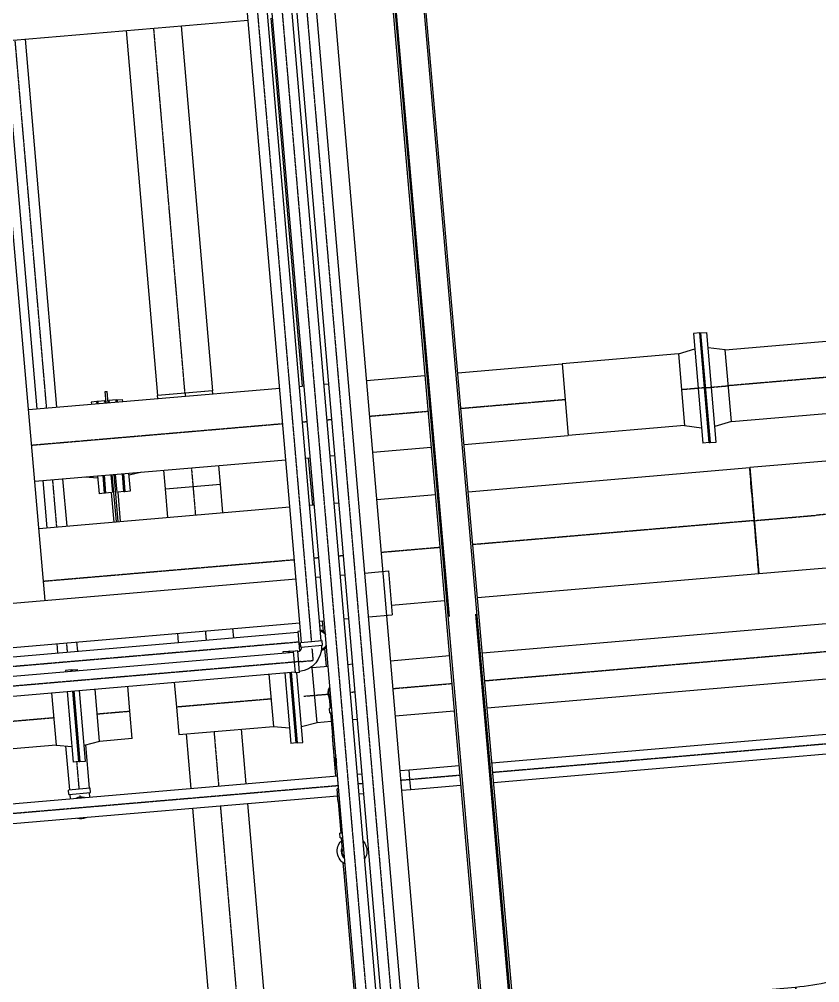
# Model space of a CAD drawing. Header units: millimetres. Extents: x 238021 to 250605, y -32596 to -9848.
# Drawn here: x 245051 to 247489, y -17787 to -14854 of the extents above; entities that cross this region are included whole.
import ezdxf

# ---------------------------------------------------------------- set-up
doc = ezdxf.new("R2010")
doc.units = ezdxf.units.MM
doc.header["$MEASUREMENT"] = 0
doc.linetypes.add('CENTER2', pattern=[1.125, 0.75, -0.125, 0.125, -0.125])
for name, color, linetype in [('Plan-150-DS-B4-404', 1, 'Continuous'), ('Plan-150-SL-B4-094', 14, 'Continuous'), ('Plan-150-SL-B4-216', 85, 'Continuous'), ('Plan-300-CEN-D3-231', 70, 'Continuous'), ('Plan-300-FA-D4-030', 50, 'Continuous'), ('Plan-300-FA-D4-234', 50, 'Continuous'), ('Plan-50-IW-B4-023', 3, 'Continuous'), ('Plan-50-PES-D1-029', 4, 'Continuous'), ('Plan-50-PES-D1-229', 4, 'Continuous'), ('Plan-50-PES-D1-243', 4, 'Continuous'), ('Plan-A-FLOR', 192, 'Continuous'), ('Plan-CENTER', 1, 'CENTER2'), ('Plan-RE', 5, 'Continuous'), ('Plan-S-BEAM', 12, 'Continuous'), ('Plan-S-BRACING', 12, 'Continuous')]:
    doc.layers.add(name, color=color, linetype=linetype)

# ---------------------------------------------------------------- blocks, each defined once
blk = doc.blocks.new('*U52')
at = {"layer": 'Plan-150-DS-B4-404', "color": 0, "linetype": 'ByBlock', "lineweight": -2}
for p, q in [((245377.2, -14888.8), (245472.3, -15999.5)), ((245544.9, -14874.4), (245640, -15985.2)), ((245556.2, -15992.3), (245472.3, -15999.5)), ((245640, -15985.2), (245556.2, -15992.3))]:
    blk.add_line(p, q, dxfattribs=at)
at = {"layer": 'Plan-CENTER'}
blk.add_line((245556.2, -15992.3), (245461.1, -14881.6), dxfattribs=at)
blk = doc.blocks.new('*U57')
at = {"layer": 'Plan-50-PES-D1-243', "color": 0, "linetype": 'ByBlock', "lineweight": -2}
for p, q in [((245910.8, -16751.9), (245653.5, -13745.9)), ((245970.9, -16746.8), (245713.6, -13740.8))]:
    blk.add_line(p, q, dxfattribs=at)
at = {"layer": 'Plan-CENTER'}
blk.add_line((245683.5, -13743.4), (245940.9, -16749.4), dxfattribs=at)
blk = doc.blocks.new('*U58')
at = {"layer": 'Plan-50-PES-D1-229', "color": 0, "linetype": 'ByBlock', "lineweight": -2}
for p, q in [((246572.2, -23597.4), (245728.2, -13739.5)), ((246632.3, -23592.2), (245788.3, -13734.4))]:
    blk.add_line(p, q, dxfattribs=at)
at = {"layer": 'Plan-CENTER'}
blk.add_line((245758.2, -13737), (246602.3, -23594.8), dxfattribs=at)
blk = doc.blocks.new('*U59')
at = {"layer": 'Plan-50-PES-D1-029', "color": 0, "linetype": 'ByBlock', "lineweight": -2}
for p, q in [((247233.6, -30442.8), (245802.9, -13733.1)), ((247293.7, -30437.6), (245863, -13728))]:
    blk.add_line(p, q, dxfattribs=at)
at = {"layer": 'Plan-CENTER'}
blk.add_line((245833, -13730.6), (247263.6, -30440.2), dxfattribs=at)
blk = doc.blocks.new('*U71')
at = {"layer": 'Plan-50-IW-B4-023', "color": 0, "linetype": 'ByBlock', "lineweight": -2}
for p, q in [((245913.9, -15971.1), (245818, -14851)), ((245944.9, -16333), (245932.6, -16189.3)), ((245977.8, -16718.1), (245975.1, -16685.5)), ((245987, -16824.6), (245982.2, -16769.5)), ((246015.5, -17158), (246004.9, -17034.6)), ((246022.3, -17236.8), (246020.7, -17218.1))]:
    blk.add_line(p, q, dxfattribs=at)
blk = doc.blocks.new('*U117')
at = {"layer": 'Plan-S-BEAM', "color": 0, "linetype": 'ByBlock', "lineweight": -2}
blk.add_line((247445, -31545.3), (245920.9, -13758.2), dxfattribs=at)
blk = doc.blocks.new('*U130')
at = {"layer": 'Plan-S-BRACING', "color": 0, "linetype": 'ByBlock', "lineweight": -2}
for p, q in [((246700.8, -19521.2), (246204.9, -13850.4)), ((246361.3, -16672), (246153.5, -14295.3)), ((246694.9, -19521.7), (246237.2, -14288.1))]:
    blk.add_line(p, q, dxfattribs=at)
blk = doc.blocks.new('*U131')
at = {"layer": 'Plan-S-BRACING', "color": 0, "linetype": 'ByBlock', "lineweight": -2}
for p, q in [((246100.9, -13814.3), (246558.6, -19048)), ((246106.9, -13813.8), (246564.6, -19047.4)), ((246440.6, -16665), (246648.3, -19040.1))]:
    blk.add_line(p, q, dxfattribs=at)
blk = doc.blocks.new('*U147')
at = {"layer": 'Plan-CENTER'}
for p, q in [((245027.5, -14784.2), (244990.5, -14351.6)), ((245134.9, -16037.8), (245039, -14917.8)), ((245165.8, -16399.7), (245153.5, -16256)), ((245198.4, -16780.4), (245196, -16752.3)), ((245234.2, -17197.8), (245227.1, -17114.6))]:
    blk.add_line(p, q, dxfattribs=at)
at = {"layer": 'Plan-RE', "color": 0, "linetype": 'ByBlock', "lineweight": -2}
for p, q in [((244960.4, -14354.1), (244997.5, -14786.8)), ((245020.5, -14349), (245057.6, -14781.7)), ((245008.9, -14920.3), (245104.8, -16040.3)), ((245069, -14915.2), (245164.9, -16035.2)), ((245123.5, -16258.6), (245135.8, -16402.2)), ((245183.6, -16253.5), (245195.9, -16397.1)), ((245166, -16754.9), (245168.4, -16783)), ((245226.1, -16749.7), (245228.5, -16777.8)), ((245192.6, -17066.2), (245204.1, -17200.4)), ((245253, -17063.5), (245264.2, -17195.2))]:
    blk.add_line(p, q, dxfattribs=at)
blk = doc.blocks.new('*U158')
at = {"layer": 'Plan-S-BEAM', "color": 0, "linetype": 'ByBlock', "lineweight": -2}
blk.add_line((244883.2, -14931.1), (245748.6, -14856.9), dxfattribs=at)
blk = doc.blocks.new('*U162')
at = {"layer": 'Plan-A-FLOR', "color": 0, "linetype": 'ByBlock', "lineweight": -2}
for p, q in [((244982.5, -14932), (244884.1, -14940.6)), ((245130.5, -16623.4), (244982.5, -14932)), ((244071.8, -15996.2), (244083.3, -16127.8)), ((244102.4, -16346), (244134.2, -16708.8))]:
    blk.add_line(p, q, dxfattribs=at)
blk = doc.blocks.new('*U187')
at = {"layer": 'Plan-300-FA-D4-030', "color": 0, "linetype": 'ByBlock', "lineweight": -2}
for p, q in [((247123.3, -15809.3), (247104.4, -15811)), ((247104.4, -15811), (247133, -16144.7)), ((247151.9, -16143.1), (247123.3, -15809.3)), ((247058.5, -15873), (247108.4, -15857.8)), ((247058.5, -15873), (247077.2, -16091.3)), ((247077.2, -16091.3), (247129, -16097.9)), ((247151.9, -16143.1), (247133, -16144.7))]:
    blk.add_line(p, q, dxfattribs=at)
at = {"layer": 'Plan-CENTER'}
blk.add_line((247137.6, -15976.2), (247067.9, -15982.2), dxfattribs=at)
blk = doc.blocks.new('*U188')
at = {"layer": 'Plan-300-FA-D4-030', "color": 0, "linetype": 'ByBlock', "lineweight": -2}
for p, q in [((247123.3, -15809.3), (247126.3, -15809.1)), ((247123.3, -15809.3), (247151.9, -16143.1)), ((247154.9, -16142.9), (247126.3, -15809.1)), ((247151.9, -16143.1), (247154.9, -16142.9))]:
    blk.add_line(p, q, dxfattribs=at)
blk = doc.blocks.new('*U189')
at = {"layer": 'Plan-300-FA-D4-030', "color": 0, "linetype": 'ByBlock', "lineweight": -2}
for p, q in [((247126.3, -15809.1), (247145.3, -15807.5)), ((247173.8, -16141.2), (247145.3, -15807.5)), ((247126.3, -15809.1), (247154.9, -16142.9)), ((247201, -15860.8), (247149.3, -15854.3)), ((247219.7, -16079.1), (247201, -15860.8)), ((247219.7, -16079.1), (247169.8, -16094.4)), ((247154.9, -16142.9), (247173.8, -16141.2))]:
    blk.add_line(p, q, dxfattribs=at)
at = {"layer": 'Plan-CENTER'}
blk.add_line((247140.6, -15976), (247210.4, -15970), dxfattribs=at)
blk = doc.blocks.new('*U190')
at = {"layer": 'Plan-150-DS-B4-404', "color": 0, "linetype": 'ByBlock', "lineweight": -2}
for p, q in [((245313.1, -15987.8), (245319.1, -15987.3)), ((245316.1, -16022.2), (245313.1, -15987.8)), ((245322.1, -16021.7), (245319.1, -15987.3)), ((245346.4, -16013), (245324.5, -16014.9)), ((245347, -16019.6), (245346.4, -16013)), ((245312.5, -16015.9), (245290.6, -16017.8)), ((245290.6, -16017.8), (245291.2, -16024.4)), ((245313.1, -16022.5), (245312.5, -16015.9)), ((245324.5, -16014.9), (245325.1, -16021.5)), ((245309.9, -16242.6), (245314.5, -16296.8)), ((245336.4, -16294.7), (245331.8, -16240.8)), ((245347.1, -16384.1), (245334.8, -16240.5)), ((245353.1, -16383.6), (245340.8, -16240)), ((245343.7, -16239.7), (245348.4, -16293.7)), ((245370.3, -16292), (245365.7, -16237.9)), ((245332.4, -16295.3), (245314.5, -16296.8)), ((245340.1, -16384.7), (245332.4, -16295.3)), ((245370.3, -16292), (245352.4, -16293.6)), ((245360, -16383), (245352.4, -16293.6))]:
    blk.add_line(p, q, dxfattribs=at)
blk = doc.blocks.new('*U191')
at = {"layer": 'Plan-150-DS-B4-404', "color": 0, "linetype": 'ByBlock', "lineweight": -2}
for p, q in [((245640, -15985.2), (245472.3, -15999.5)), ((245473.1, -16008.8), (245472.3, -15999.5)), ((245640.8, -15994.4), (245640, -15985.2)), ((245664.3, -16269.6), (245659.5, -16212.7)), ((245496.7, -16284), (245491.8, -16227.1)), ((245496.7, -16284), (245664.3, -16269.6))]:
    blk.add_line(p, q, dxfattribs=at)
at = {"layer": 'Plan-CENTER'}
for p, q in [((245556.2, -15992.3), (245557, -16001.6)), ((245575.6, -16219.9), (245580.5, -16276.8))]:
    blk.add_line(p, q, dxfattribs=at)
blk = doc.blocks.new('*U192')
at = {"layer": 'Plan-150-DS-B4-404', "color": 0, "linetype": 'ByBlock', "lineweight": -2}
for p, q in [((245287.6, -16018.1), (245270.7, -16019.5)), ((245270.7, -16019.5), (245271.3, -16026.1)), ((245288.2, -16024.6), (245287.6, -16018.1)), ((245251.2, -16247.7), (245290.5, -16250.7)), ((245289.9, -16244.4), (245294.6, -16298.5)), ((245311.5, -16297.1), (245306.9, -16242.9)), ((245311.5, -16297.1), (245294.6, -16298.5))]:
    blk.add_line(p, q, dxfattribs=at)
blk = doc.blocks.new('*U193')
at = {"layer": 'Plan-150-DS-B4-404', "color": 0, "linetype": 'ByBlock', "lineweight": -2}
for p, q in [((245290.6, -16017.8), (245287.6, -16018.1)), ((245287.6, -16018.1), (245288.2, -16024.6)), ((245291.2, -16024.4), (245290.6, -16017.8)), ((245306.9, -16242.9), (245311.5, -16297.1)), ((245314.5, -16296.8), (245309.9, -16242.6)), ((245314.5, -16296.8), (245311.5, -16297.1))]:
    blk.add_line(p, q, dxfattribs=at)
blk = doc.blocks.new('*U194')
at = {"layer": 'Plan-150-DS-B4-404', "color": 0, "linetype": 'ByBlock', "lineweight": -2}
for p, q in [((245346.4, -16013), (245349.4, -16012.8)), ((245346.4, -16013), (245347, -16019.6)), ((245350, -16019.3), (245349.4, -16012.8)), ((245365.7, -16237.9), (245370.3, -16292)), ((245373.3, -16291.8), (245368.7, -16237.6)), ((245370.3, -16292), (245373.3, -16291.8))]:
    blk.add_line(p, q, dxfattribs=at)
blk = doc.blocks.new('*U195')
at = {"layer": 'Plan-150-DS-B4-404', "color": 0, "linetype": 'ByBlock', "lineweight": -2}
for p, q in [((245349.4, -16012.8), (245366.3, -16011.3)), ((245349.4, -16012.8), (245350, -16019.3)), ((245366.9, -16017.9), (245366.3, -16011.3)), ((245368.7, -16237.6), (245373.3, -16291.8)), ((245390.2, -16290.3), (245385.6, -16236.2)), ((245424.3, -16232.8), (245386.1, -16242.5)), ((245373.3, -16291.8), (245390.2, -16290.3))]:
    blk.add_line(p, q, dxfattribs=at)
blk = doc.blocks.new('*U205')
at = {"layer": 'Plan-300-FA-D4-030', "color": 0, "linetype": 'ByBlock', "lineweight": -2}
for p, q in [((246386.8, -15930.6), (246704.2, -15903.4)), ((246704.2, -15903.4), (246713.6, -16012.5)), ((246109, -15954.3), (246286.7, -15939.1)), ((245079.7, -16042.5), (245844.5, -15977)), ((245904.6, -15971.9), (245919.2, -15970.6)), ((245979.3, -15965.5), (245993.9, -15964.2)), ((246713.6, -16012.5), (246722.9, -16121.7)), ((246405.9, -16148.8), (246722.9, -16121.7)), ((246127.8, -16172.6), (246305.8, -16157.4)), ((245923.3, -16190.1), (245937.9, -16188.9)), ((245998, -16183.7), (246012.6, -16182.5)), ((245098.8, -16260.7), (245863.2, -16195.3))]:
    blk.add_line(p, q, dxfattribs=at)
at = {"layer": 'Plan-CENTER'}
for p, q in [((246713.6, -16012.5), (246396.4, -16039.7)), ((246296.3, -16048.3), (246118.4, -16063.5)), ((245853.8, -16086.1), (245089.2, -16151.6)), ((245928.6, -16079.7), (245913.9, -16081)), ((246003.3, -16073.3), (245988.7, -16074.6))]:
    blk.add_line(p, q, dxfattribs=at)
blk = doc.blocks.new('*U206')
at = {"layer": 'Plan-300-FA-D4-030', "color": 0, "linetype": 'ByBlock', "lineweight": -2}
for p, q in [((247058.5, -15873.1), (246704.2, -15903.4)), ((246704.2, -15903.4), (246722.9, -16121.7)), ((247077.2, -16091.3), (246722.9, -16121.7))]:
    blk.add_line(p, q, dxfattribs=at)
blk = doc.blocks.new('*U207')
at = {"layer": 'Plan-300-FA-D4-234', "color": 0, "linetype": 'ByBlock', "lineweight": -2}
for p, q in [((247058.5, -15873.1), (246704.2, -15903.4)), ((246704.2, -15903.4), (246722.9, -16121.7)), ((247077.2, -16091.3), (246722.9, -16121.7))]:
    blk.add_line(p, q, dxfattribs=at)
blk = doc.blocks.new('*U208')
at = {"layer": 'Plan-300-FA-D4-030', "color": 0, "linetype": 'ByBlock', "lineweight": -2}
for p, q in [((247201, -15860.9), (248018.8, -15790.8)), ((248018.8, -15790.8), (248028.2, -15900)), ((248028.2, -15900), (248037.5, -16009.1)), ((247219.7, -16079.1), (248037.5, -16009.1))]:
    blk.add_line(p, q, dxfattribs=at)
at = {"layer": 'Plan-CENTER'}
blk.add_line((248028.2, -15900), (247210.4, -15970), dxfattribs=at)
blk = doc.blocks.new('*U221')
at = {"layer": 'Plan-150-DS-B4-404', "color": 0, "linetype": 'ByBlock', "lineweight": -2}
for p, q in [((245496.7, -16284), (245580.5, -16276.8)), ((245580.5, -16276.8), (245664.3, -16269.6)), ((245671.8, -16356.3), (245664.3, -16269.6)), ((245504.1, -16370.7), (245496.7, -16284)), ((245704.4, -16737.1), (245702, -16708.9)), ((245536.7, -16751.5), (245534.3, -16723.3)), ((245574.8, -17195.7), (245560.6, -17030)), ((245742.4, -17181.4), (245728.2, -17015.6)), ((245995.9, -20142.4), (245747.6, -17241.5)), ((245828.3, -20156.8), (245579.9, -17255.8))]:
    blk.add_line(p, q, dxfattribs=at)
at = {"layer": 'Plan-CENTER'}
for p, q in [((245580.5, -16276.8), (245587.9, -16363.5)), ((245618.1, -16716.1), (245620.5, -16744.3)), ((245644.4, -17022.8), (245658.6, -17188.6)), ((245663.7, -17248.7), (245912.1, -20149.6))]:
    blk.add_line(p, q, dxfattribs=at)
blk = doc.blocks.new('*U226')
at = {"layer": 'Plan-300-CEN-D3-231', "color": 0, "linetype": 'ByBlock', "lineweight": -2}
for p, q in [((247599.6, -16191.3), (247275.6, -16219)), ((247275.6, -16219), (247303.2, -16541.7)), ((247303.2, -16541.7), (247627.2, -16513.9))]:
    blk.add_line(p, q, dxfattribs=at)
at = {"layer": 'Plan-300-CEN-D3-231', "color": 0, "linetype": 'ByBlock', "lineweight": -2, "extrusion": (0, 0, -1)}
blk.add_ellipse((247613.4, -16352.6), major_axis=(-13.8, 161.3), ratio=0.707107, start_param=1.570792, end_param=3.141593, dxfattribs=at)
at = {"layer": 'Plan-CENTER'}
for p in [(247289.4, -16380.4), (247613.4, -16352.6)]:
    blk.add_line(p, (247479.2, -16364.1), dxfattribs=at)
blk = doc.blocks.new('*U227')
at = {"layer": 'Plan-300-CEN-D3-231', "color": 0, "linetype": 'ByBlock', "lineweight": -2}
for p, q in [((246418.5, -16292.4), (247275.6, -16219)), ((246140.1, -16316.2), (246318.4, -16301)), ((245935.6, -16333.8), (245950.2, -16332.5)), ((246010.3, -16327.4), (246024.9, -16326.1)), ((245111.3, -16404.3), (245875.5, -16338.9)), ((246446.7, -16615), (247303.2, -16541.7)), ((246184.8, -16637.5), (246346.6, -16623.6))]:
    blk.add_line(p, q, dxfattribs=at)
at = {"layer": 'Plan-300-CEN-D3-231', "color": 0, "linetype": 'ByBlock', "lineweight": -2, "extrusion": (0, 0, -1)}
for start_param, end_param in [(1.570796, 3.145305), (0.003712, 1.570796)]:
    blk.add_ellipse((247289.4, -16380.4), major_axis=(13.8, -161.3), ratio=0.001413, start_param=start_param, end_param=end_param, dxfattribs=at)
at = {"layer": 'Plan-CENTER'}
for p, q in [((247289.4, -16380.4), (246432.6, -16453.7)), ((246332.5, -16462.3), (246153.9, -16477.6)), ((245889.3, -16500.2), (245125.5, -16565.6)), ((245964, -16493.8), (245949.4, -16495.1)), ((246038.7, -16487.4), (246024.1, -16488.7))]:
    blk.add_line(p, q, dxfattribs=at)
blk = doc.blocks.new('*U235')
at = {"layer": 'Plan-S-BEAM', "color": 0, "linetype": 'ByBlock', "lineweight": -2}
for p, q in [((246103.8, -16540), (246175.9, -16533.8)), ((246175.9, -16533.8), (246187.4, -16667.4)), ((239834.2, -17077.2), (245894.2, -16558)), ((245954.3, -16552.8), (245969, -16551.6)), ((246029.1, -16546.4), (246043.7, -16545.2)), ((245965.8, -16686.3), (245980.4, -16685.1)), ((246040.5, -16679.9), (246055.1, -16678.7)), ((246115.2, -16673.5), (246187.4, -16667.4)), ((239845.6, -17210.8), (245905.7, -16691.5))]:
    blk.add_line(p, q, dxfattribs=at)
blk = doc.blocks.new('*U245')
at = {"layer": 'Plan-RE', "color": 0, "linetype": 'ByBlock', "lineweight": -2}
for p, q in [((245975.2, -16686.8), (245965.9, -16687.6)), ((245967, -16701), (245976.3, -16700.2))]:
    blk.add_line(p, q, dxfattribs=at)
blk = doc.blocks.new('*U247')
at = {"layer": 'Plan-RE', "color": 0, "linetype": 'ByBlock', "lineweight": -2}
for p, q in [((245907.8, -16716.9), (245899.9, -16717.6)), ((245899.9, -16717.6), (245905, -16777.2))]:
    blk.add_line(p, q, dxfattribs=at)
for start, end in [(43.3092, 75.1667), (290.339, 326.4781)]:
    blk.add_arc((245959.7, -16745.5), 32.9, start, end, dxfattribs=at)
for points, knots in [([(245968.4, -16716.7), (245968.5, -16716.7), (245968.6, -16716.7), (245969.6, -16717.1), (245970.6, -16717.4), (245972.4, -16718.2), (245973.3, -16718.6), (245975.1, -16719.6), (245975.9, -16720.1), (245977.6, -16721.3), (245978.4, -16721.9), (245979.8, -16723.1), (245980.5, -16723.7), (245981.9, -16725.1), (245982.6, -16725.9), (245983.5, -16727.1), (245983.8, -16727.4), (245984, -16727.8)], [145.000999, 145.000999, 145.000999, 145.000999, 145.405379, 145.405379, 148.199073, 148.199073, 150.992766, 150.992766, 153.78646, 153.78646, 156.580153, 156.580153, 159.372101, 159.372101, 162.164048, 162.164048, 163.452575, 163.452575, 163.452575, 163.452575]), ([(245986.7, -16758.8), (245986.5, -16759.2), (245986.3, -16759.7), (245985.6, -16761), (245985, -16761.8), (245983.9, -16763.5), (245983.3, -16764.2), (245982.1, -16765.7), (245981.4, -16766.4), (245980, -16767.8), (245979.3, -16768.4), (245977.7, -16769.7), (245976.8, -16770.3), (245975.2, -16771.4), (245974.3, -16771.9), (245972.9, -16772.6), (245972.2, -16772.9), (245971.6, -16773.2)], [194.371602, 194.371602, 194.371602, 194.371602, 195.660129, 195.660129, 198.452076, 198.452076, 201.244024, 201.244024, 204.037717, 204.037717, 206.831411, 206.831411, 209.625104, 209.625104, 212.418798, 212.418798, 214.49506, 214.49506, 214.49506, 214.49506])]:
    blk.add_open_spline(points, degree=3, knots=knots, dxfattribs=at)
blk = doc.blocks.new('*U248')
at = {"layer": 'Plan-CENTER'}
blk.add_line((245902.7, -16750.4), (244955.3, -16831.5), dxfattribs=at)
at = {"layer": 'Plan-RE', "color": 0, "linetype": 'ByBlock', "lineweight": -2}
blk.add_line((244952.7, -16801.5), (245900.2, -16720.3), dxfattribs=at)
blk = doc.blocks.new('*U250')
at = {"layer": 'Plan-50-PES-D1-243', "color": 0, "linetype": 'ByBlock', "lineweight": -2}
for p, q in [((245973.7, -16746.6), (245908.1, -16752.2)), ((245909.3, -16765.5), (245908.1, -16752.2)), ((245909.3, -16765.5), (245974.8, -16759.9)), ((245974.8, -16759.9), (245973.7, -16746.6)), ((245899.4, -16777.3), (245886, -16778.4)), ((245886, -16778.4), (245891.6, -16844)), ((245905, -16842.8), (245899.4, -16777.3)), ((245905, -16842.8), (245891.6, -16844))]:
    blk.add_line(p, q, dxfattribs=at)
blk.add_arc((245895.5, -16764), 16.3, 284.5665, 355.2208, dxfattribs=at)
at = {"layer": 'Plan-50-PES-D1-243', "color": 0, "linetype": 'ByBlock', "lineweight": -2, "extrusion": (0, 0, -1)}
blk.add_arc((-245895.5, -16764), 76.6, 177.1566, 263.0561, dxfattribs=at)
at = {"layer": 'Plan-CENTER'}
for p in [(245942.5, -16768.4), (245907.8, -16809.6)]:
    blk.add_line(p, (245945.8, -16806.3), dxfattribs=at)
blk = doc.blocks.new('*U259')
at = {"layer": 'Plan-150-SL-B4-216', "color": 0, "linetype": 'ByBlock', "lineweight": -2}
for p, q in [((245209.2, -16835.1), (245192.2, -16836.6)), ((245192.2, -16836.6), (245192.6, -16840.5)), ((245209.5, -16839.1), (245209.2, -16835.1)), ((245149.9, -16904.7), (245163.5, -17064)), ((245197.7, -16900.6), (245216.1, -17115.5)), ((245233.1, -17114.1), (245214.7, -16899.2)), ((245163.5, -17064), (245212, -17067.7)), ((245233.1, -17114.1), (245216.1, -17115.5))]:
    blk.add_line(p, q, dxfattribs=at)
blk = doc.blocks.new('*U260')
at = {"layer": 'Plan-150-SL-B4-216', "color": 0, "linetype": 'ByBlock', "lineweight": -2}
for p, q in [((245209.2, -16835.1), (245212.2, -16834.9)), ((245209.2, -16835.1), (245209.5, -16839.1)), ((245212.5, -16838.8), (245212.2, -16834.9)), ((245214.7, -16899.2), (245233.1, -17114.1)), ((245236, -17113.8), (245217.6, -16898.9)), ((245233.1, -17114.1), (245236, -17113.8))]:
    blk.add_line(p, q, dxfattribs=at)
blk = doc.blocks.new('*U261')
at = {"layer": 'Plan-150-SL-B4-216', "color": 0, "linetype": 'ByBlock', "lineweight": -2}
for p, q in [((245212.2, -16834.9), (245229.1, -16833.4)), ((245229.4, -16837.4), (245229.1, -16833.4)), ((245212.2, -16834.9), (245212.5, -16838.8)), ((245217.6, -16898.9), (245236, -17113.8)), ((245253, -17112.4), (245234.6, -16897.5)), ((245296, -17052.6), (245282.4, -16893.4)), ((245296, -17052.6), (245248.9, -17064.6)), ((245236, -17113.8), (245253, -17112.4))]:
    blk.add_line(p, q, dxfattribs=at)
blk = doc.blocks.new('*U262')
at = {"layer": 'Plan-150-SL-B4-216', "color": 0, "linetype": 'ByBlock', "lineweight": -2}
for p, q in [((245871.2, -16778.4), (245854.3, -16779.9)), ((245854.3, -16779.9), (245854.6, -16783.8)), ((245871.6, -16782.4), (245871.2, -16778.4)), ((245811.9, -16848), (245825.6, -17007.3)), ((245859.8, -16844), (245878.2, -17058.9)), ((245895.1, -17057.4), (245876.7, -16842.5)), ((245825.6, -17007.3), (245874.1, -17011)), ((245895.1, -17057.4), (245878.2, -17058.9))]:
    blk.add_line(p, q, dxfattribs=at)
blk = doc.blocks.new('*U263')
at = {"layer": 'Plan-150-SL-B4-216', "color": 0, "linetype": 'ByBlock', "lineweight": -2}
for p, q in [((245874.2, -16778.2), (245871.2, -16778.4)), ((245871.2, -16778.4), (245871.6, -16782.4)), ((245874.5, -16782.1), (245874.2, -16778.2)), ((245876.7, -16842.5), (245895.1, -17057.4)), ((245898.1, -17057.2), (245879.7, -16842.2)), ((245898.1, -17057.2), (245895.1, -17057.4))]:
    blk.add_line(p, q, dxfattribs=at)
blk = doc.blocks.new('*U264')
at = {"layer": 'Plan-150-SL-B4-216', "color": 0, "linetype": 'ByBlock', "lineweight": -2}
for p, q in [((245874.2, -16778.2), (245891.1, -16776.7)), ((245874.2, -16778.2), (245874.5, -16782.1)), ((245891.3, -16778), (245891.1, -16776.7)), ((245943.7, -16828.3), (245937.9, -16827.8)), ((245958.1, -16996), (245943.7, -16828.3)), ((245879.7, -16842.2), (245898.1, -17057.2)), ((245915, -17055.7), (245896.9, -16843.5)), ((245958.1, -16996), (245910.9, -17007.9)), ((245898.1, -17057.2), (245915, -17055.7))]:
    blk.add_line(p, q, dxfattribs=at)
at = {"layer": 'Plan-CENTER'}
blk.add_line((245918, -16914.9), (245950.9, -16912.1), dxfattribs=at)
blk = doc.blocks.new('*U265')
at = {"layer": 'Plan-50-PES-D1-243', "color": 0, "linetype": 'ByBlock', "lineweight": -2}
for p, q in [((240419.8, -17249.2), (245886.3, -16781.1)), ((240425, -17309.3), (245891.4, -16841.2))]:
    blk.add_line(p, q, dxfattribs=at)
at = {"layer": 'Plan-CENTER'}
blk.add_line((245907.8, -16809.6), (240422.4, -17279.2), dxfattribs=at)
blk = doc.blocks.new('*U269')
at = {"layer": 'Plan-150-SL-B4-216', "color": 0, "linetype": 'ByBlock', "lineweight": -2}
for p, q in [((245523.5, -16872.7), (245530, -16948.2)), ((245530, -16948.2), (245537.2, -17032)), ((245163.5, -17064), (244976.6, -17080)), ((245395.7, -17044.1), (245296, -17052.6))]:
    blk.add_line(p, q, dxfattribs=at)
at = {"layer": 'Plan-CENTER'}
for p, q in [((244969.4, -16996.2), (245156.4, -16980.1)), ((245288.9, -16968.8), (245388.5, -16960.3))]:
    blk.add_line(p, q, dxfattribs=at)
blk = doc.blocks.new('*U270')
at = {"layer": 'Plan-150-SL-B4-216', "color": 0, "linetype": 'ByBlock', "lineweight": -2}
for p, q in [((245388.5, -16960.3), (245382, -16884.9)), ((245395.7, -17044.1), (245388.5, -16960.3)), ((245537.2, -17032), (245825.6, -17007.3))]:
    blk.add_line(p, q, dxfattribs=at)
at = {"layer": 'Plan-CENTER'}
blk.add_line((245818.4, -16923.5), (245530, -16948.2), dxfattribs=at)
blk = doc.blocks.new('*U271')
at = {"layer": 'Plan-150-SL-B4-216', "color": 0, "linetype": 'ByBlock', "lineweight": -2}
for p, q in [((248733.4, -16589.4), (246461.5, -16784)), ((248733.4, -16589.4), (248740.6, -16673.3)), ((248740.6, -16673.3), (248747.8, -16757.1)), ((248747.8, -16757.1), (246476.1, -16951.6)), ((246361.4, -16792.5), (246182.2, -16807.9)), ((245992.3, -16824.1), (245943.7, -16828.3)), ((246067, -16817.7), (246052.4, -16819)), ((246376, -16960.2), (246196.5, -16975.5)), ((246001.3, -16992.2), (245958.1, -16995.9)), ((246081.4, -16985.4), (246066.8, -16986.6))]:
    blk.add_line(p, q, dxfattribs=at)
at = {"layer": 'Plan-CENTER'}
for p, q in [((246468.8, -16867.8), (248740.6, -16673.3)), ((246189.4, -16891.7), (246368.7, -16876.3)), ((245950.9, -16912.1), (245991.4, -16908.7)), ((246059.6, -16902.8), (246074.2, -16901.6))]:
    blk.add_line(p, q, dxfattribs=at)
blk = doc.blocks.new('*U275')
at = {"layer": 'Plan-50-IW-B4-023', "color": 0, "linetype": 'ByBlock', "lineweight": -2}
blk.add_arc((246024.2, -16905.8), 32.9, 143.8294, 185.0741, dxfattribs=at)
blk = doc.blocks.new('*U276')
at = {"layer": 'Plan-50-IW-B4-023', "color": 0, "linetype": 'ByBlock', "lineweight": -2}
for p, q in [((245994.1, -16908.5), (245997.9, -16952)), ((246003.2, -16951.5), (245995.1, -16952.2)), ((245995.1, -16952.2), (245996.3, -16965.6)), ((245996.3, -16965.6), (246004.3, -16964.9))]:
    blk.add_line(p, q, dxfattribs=at)
for start, end in [(143.8294, 184.8936), (184.8936, 208.4501)]:
    blk.add_arc((246024.2, -16905.8), 32.9, start, end, dxfattribs=at)
blk.add_open_spline([(245994.1, -16908.5), (245994.1, -16907.6), (245994, -16906.6), (245994, -16904.6), (245994.1, -16903.6), (245994.3, -16901.6), (245994.5, -16900.6), (245994.9, -16898.6), (245995.2, -16897.7), (245995.7, -16895.9), (245996.1, -16895), (245996.8, -16893.1), (245997.3, -16892.2), (245997.9, -16891.2), (245997.9, -16891.1), (245998, -16890.9)], degree=3, knots=[134.217306, 134.217306, 134.217306, 134.217306, 137.014324, 137.014324, 139.811342, 139.811342, 142.608361, 142.608361, 145.405379, 145.405379, 148.199073, 148.199073, 150.992766, 150.992766, 151.428634, 151.428634, 151.428634, 151.428634], dxfattribs=at)
blk = doc.blocks.new('*U277')
at = {"layer": 'Plan-50-IW-B4-023', "color": 0, "linetype": 'ByBlock', "lineweight": -2}
for p in [(245999, -16965.4), (246010.3, -17034.1)]:
    blk.add_line(p, (246004.9, -17034.6), dxfattribs=at)
blk = doc.blocks.new('*U279')
at = {"layer": 'Plan-50-IW-B4-023', "color": 0, "linetype": 'ByBlock', "lineweight": -2}
for p, q in [((246008.5, -17074.4), (246005.1, -17034.6)), ((246008.5, -17074.4), (246013.7, -17074)), ((246015.5, -17096.9), (246013.5, -17074)), ((246012.8, -17124.5), (246011.9, -17114.2)), ((246024, -17196.5), (246019.2, -17140.1)), ((246024.2, -17196.5), (246019, -17197)), ((246022.4, -17236.8), (246019, -17197))]:
    blk.add_line(p, q, dxfattribs=at)
for centre, major_axis, start_param, end_param in [((246041.7, -17110.9), (-29.9, -2.6), 0, 0.597096), ((246041.8, -17111.7), (-29.9, -2.6), 6.269787, 6.880281), ((246041.6, -17108.9), (-25.6, -2.2), 6.017832, 6.548539)]:
    blk.add_ellipse(centre, major_axis=major_axis, ratio=0.965926, start_param=start_param, end_param=end_param, dxfattribs=at)
at = {"layer": 'Plan-50-IW-B4-023', "color": 0, "linetype": 'ByBlock', "lineweight": -2, "extrusion": (-2.61467e-18, 3.05386e-17, -1)}
blk.add_ellipse((246042.7, -17122), major_axis=(29.9, 2.6), ratio=0.965926, start_param=2.544497, end_param=3.141593, dxfattribs=at)
at = {"layer": 'Plan-50-IW-B4-023', "color": 0, "linetype": 'ByBlock', "lineweight": -2}
blk.add_open_spline([(246015.6, -17096.6), (246015.5, -17096.7), (246015.5, -17096.9), (246013.9, -17099.8), (246012.8, -17102.8), (246011.8, -17108.4), (246011.6, -17110.9), (246011.9, -17113.5)], degree=3, knots=[2.5495142, 2.5495142, 2.5495142, 2.5495142, 2.5661613, 2.5661613, 2.8839857, 2.8839857, 3.1415927, 3.1415927, 3.1415927, 3.1415927], dxfattribs=at)
blk = doc.blocks.new('*U282')
at = {"layer": 'Plan-CENTER'}
blk.add_line((245235.8, -17216.8), (245236.5, -17224.7), dxfattribs=at)
at = {"layer": 'Plan-RE', "color": 0, "linetype": 'ByBlock', "lineweight": -2}
for p, q in [((245267, -17195), (245201.4, -17200.6)), ((245202.5, -17214), (245201.4, -17200.6)), ((245202.5, -17214), (245268.1, -17208.4)), ((245205.3, -17213.7), (245206.4, -17227.3)), ((245266.5, -17222.1), (245265.4, -17208.6)), ((245268.1, -17208.4), (245267, -17195))]:
    blk.add_line(p, q, dxfattribs=at)
for start, end in [(71.3372, 118.4501), (251.3372, 298.4501)]:
    blk.add_arc((245239.1, -17254.8), 32.9, start, end, dxfattribs=at)
blk = doc.blocks.new('*U288')
at = {"layer": 'Plan-CENTER'}
for p, q in [((246098.1, -17181.2), (246083.5, -17182.4)), ((246023.2, -17187.6), (244993.4, -17275.8))]:
    blk.add_line(p, q, dxfattribs=at)
at = {"layer": 'Plan-RE', "color": 0, "linetype": 'ByBlock', "lineweight": -2}
for p, q in [((246080.9, -17152.4), (246095.6, -17151.1)), ((244990.8, -17245.7), (246020.6, -17157.6)), ((246086.1, -17212.5), (246100.7, -17211.3)), ((244995.9, -17305.8), (246020.8, -17218.1))]:
    blk.add_line(p, q, dxfattribs=at)
blk = doc.blocks.new('*U289')
at = {"layer": 'Plan-CENTER'}
for p, q in [((248547.6, -16971.5), (246493.2, -17147.4)), ((246393.2, -17155.9), (246241.1, -17169))]:
    blk.add_line(p, q, dxfattribs=at)
at = {"layer": 'Plan-RE', "color": 0, "linetype": 'ByBlock', "lineweight": -2}
for p, q in [((246490.6, -17117.3), (248545, -16941.4)), ((248545, -16941.4), (248547.6, -16971.5)), ((248547.6, -16971.5), (248550.1, -17001.5)), ((246495.9, -17177.4), (248550.1, -17001.5)), ((246238.6, -17138.9), (246390.5, -17125.9)), ((246241.1, -17169), (246238.6, -17138.9)), ((246243.7, -17199), (246241.1, -17169)), ((246243.7, -17199), (246395.8, -17186))]:
    blk.add_line(p, q, dxfattribs=at)
blk = doc.blocks.new('*U291')
at = {"layer": 'Plan-CENTER'}
blk.add_line((246241.1, -17169), (246213.3, -17171.3), dxfattribs=at)
at = {"layer": 'Plan-RE', "color": 0, "linetype": 'ByBlock', "lineweight": -2}
for p, q in [((246210.8, -17141.3), (246238.6, -17138.9)), ((246215.9, -17201.4), (246243.7, -17199))]:
    blk.add_line(p, q, dxfattribs=at)
blk = doc.blocks.new('*U292')
at = {"layer": 'Plan-50-IW-B4-023', "color": 0, "linetype": 'ByBlock', "lineweight": -2}
for q in [(246027.6, -17236.4), (246030.4, -17332)]:
    blk.add_line((246022.3, -17236.8), q, dxfattribs=at)
blk = doc.blocks.new('*U294')
at = {"layer": 'Plan-50-IW-B4-023', "color": 0, "linetype": 'ByBlock', "lineweight": -2}
blk.add_line((246040.7, -17452.7), (246038.2, -17422.9), dxfattribs=at)
blk = doc.blocks.new('*U295')
at = {"layer": 'Plan-50-IW-B4-023', "color": 0, "linetype": 'ByBlock', "lineweight": -2}
for p, q in [((246035.7, -17331.5), (246027.7, -17332.2)), ((246028.8, -17345.6), (246027.7, -17332.2)), ((246028.8, -17345.6), (246036.9, -17344.9)), ((246031.5, -17345.3), (246035.2, -17388.1))]:
    blk.add_line(p, q, dxfattribs=at)
for start, end in [(161.3372, 184.8936), (184.8936, 225.9579)]:
    blk.add_arc((246065.3, -17386.3), 32.9, start, end, dxfattribs=at)
blk = doc.blocks.new('*U296')
at = {"layer": 'Plan-50-IW-B4-023', "color": 0, "linetype": 'ByBlock', "lineweight": -2, "extrusion": (0, 0, -1)}
for start, end in [(297.6964, 44.0389), (137.7341, 180), (180, 212.4786)]:
    blk.add_arc((-246064.9, -17386.4), 45.2, start, end, dxfattribs=at)
at = {"layer": 'Plan-50-IW-B4-023', "color": 0, "linetype": 'ByBlock', "lineweight": -2}
for start, end in [(159.4893, 180), (180, 227.1103)]:
    blk.add_arc((246064.9, -17386.4), 32.9, start, end, dxfattribs=at)
blk = doc.blocks.new('*U297')
at = {"layer": 'Plan-50-IW-B4-023', "color": 0, "linetype": 'ByBlock', "lineweight": -2, "extrusion": (0, 0, -1)}
blk.add_arc((-246064.9, -17386.4), 30.2, 319.0013, 4.902, dxfattribs=at)
blk = doc.blocks.new('*U298')
at = {"layer": 'Plan-50-IW-B4-023', "color": 0, "linetype": 'ByBlock', "lineweight": -2}
for p, q in [((246040.7, -17452.7), (246046.1, -17452.2)), ((246319, -20702.9), (246040.7, -17452.7))]:
    blk.add_line(p, q, dxfattribs=at)
blk = doc.blocks.new('*U293')
at = {"layer": 'Plan-150-SL-B4-094', "color": 0, "linetype": 'ByBlock', "lineweight": -2}
for p, q in [((247415.4, -17800.4), (247415.6, -17802.6)), ((247415.6, -17802.6), (247429.7, -17968))]:
    blk.add_line(p, q, dxfattribs=at)
for points, knots in [([(247415.4, -17800.4), (247485.1, -17794.4), (247553.9, -17777.7), (247682.8, -17724.5), (247742.8, -17688), (247848.5, -17598.9), (247894, -17546.3), (247966, -17430.4), (247992.6, -17367), (248024.3, -17235.5), (248029.5, -17167.5), (248023.7, -17100.4)], [3.141593, 3.141593, 3.141593, 3.141593, 3.455752, 3.455752, 3.769911, 3.769911, 4.08407, 4.08407, 4.39823, 4.39823, 4.712389, 4.712389, 4.712389, 4.712389]), ([(247429.7, -17968), (247516.5, -17960.6), (247602.2, -17939.8), (247762.9, -17873.4), (247838, -17827.9), (247966.8, -17719.2), (248021.4, -17657.2), (248065.6, -17588.8)], [3.1415927, 3.1415927, 3.1415927, 3.1415927, 3.4557519, 3.4557519, 3.7699112, 3.7699112, 4.0673489, 4.0673489, 4.0673489, 4.0673489])]:
    blk.add_open_spline(points, degree=3, knots=knots, dxfattribs=at)
at = {"layer": 'Plan-CENTER'}
blk.add_line((247422.6, -17884.2), (248086, -17827.4), dxfattribs=at)
blk = doc.blocks.new('*U321')
at = {"layer": 'Plan-150-SL-B4-094', "color": 0, "linetype": 'ByBlock', "lineweight": -2}
for p, q in [((246734.7, -17858.6), (247415.4, -17800.4)), ((247415.4, -17800.4), (247422.6, -17884.2)), ((247422.6, -17884.2), (247429.7, -17968)), ((246749.1, -18026.3), (247429.7, -17968))]:
    blk.add_line(p, q, dxfattribs=at)
at = {"layer": 'Plan-CENTER'}
blk.add_line((247422.6, -17884.2), (246741.9, -17942.5), dxfattribs=at)
blk = doc.blocks.new('*U702')
at = {"layer": 'Plan-150-SL-B4-094'}
for name in ['*U293', '*U321']:
    blk.add_blockref(name, (0, 0), dxfattribs=at)

msp = doc.modelspace()

# ---------------------------------------------------------------- block references
at = {"layer": 'Plan-150-DS-B4-404'}
for name in ['*U52', '*U190', '*U194', '*U195', '*U191', '*U192', '*U193', '*U221']:
    msp.add_blockref(name, (0, 0), dxfattribs=at)
at = {"layer": 'Plan-150-SL-B4-094'}
msp.add_blockref('*U702', (0, 0), dxfattribs=at)
at = {"layer": 'Plan-150-SL-B4-216'}
for name in ['*U271', '*U262', '*U263', '*U264', '*U261', '*U259', '*U260', '*U269', '*U270']:
    msp.add_blockref(name, (0, 0), dxfattribs=at)
at = {"layer": 'Plan-300-CEN-D3-231'}
for name in ['*U226', '*U227']:
    msp.add_blockref(name, (0, 0), dxfattribs=at)
at = {"layer": 'Plan-300-FA-D4-030'}
for name in ['*U189', '*U208', '*U187', '*U188', '*U206', '*U205']:
    msp.add_blockref(name, (0, 0), dxfattribs=at)
at = {"layer": 'Plan-300-FA-D4-234'}
msp.add_blockref('*U207', (0, 0), dxfattribs=at)
at = {"layer": 'Plan-50-IW-B4-023'}
for name in ['*U71', '*U275', '*U276', '*U277', '*U279', '*U292', '*U295', '*U296', '*U297', '*U294', '*U298']:
    msp.add_blockref(name, (0, 0), dxfattribs=at)
at = {"layer": 'Plan-50-PES-D1-029'}
msp.add_blockref('*U59', (0, 0), dxfattribs=at)
at = {"layer": 'Plan-50-PES-D1-229'}
msp.add_blockref('*U58', (0, 0), dxfattribs=at)
at = {"layer": 'Plan-50-PES-D1-243'}
for name in ['*U57', '*U250', '*U265']:
    msp.add_blockref(name, (0, 0), dxfattribs=at)
at = {"layer": 'Plan-A-FLOR'}
msp.add_blockref('*U162', (0, 0), dxfattribs=at)
at = {"layer": 'Plan-RE'}
for name in ['*U147', '*U245', '*U247', '*U248', '*U289', '*U288', '*U291', '*U282']:
    msp.add_blockref(name, (0, 0), dxfattribs=at)
at = {"layer": 'Plan-S-BEAM'}
for name in ['*U117', '*U158', '*U235']:
    msp.add_blockref(name, (0, 0), dxfattribs=at)
at = {"layer": 'Plan-S-BRACING'}
for name in ['*U130', '*U131']:
    msp.add_blockref(name, (0, 0), dxfattribs=at)

doc.saveas('drawing.dxf')
